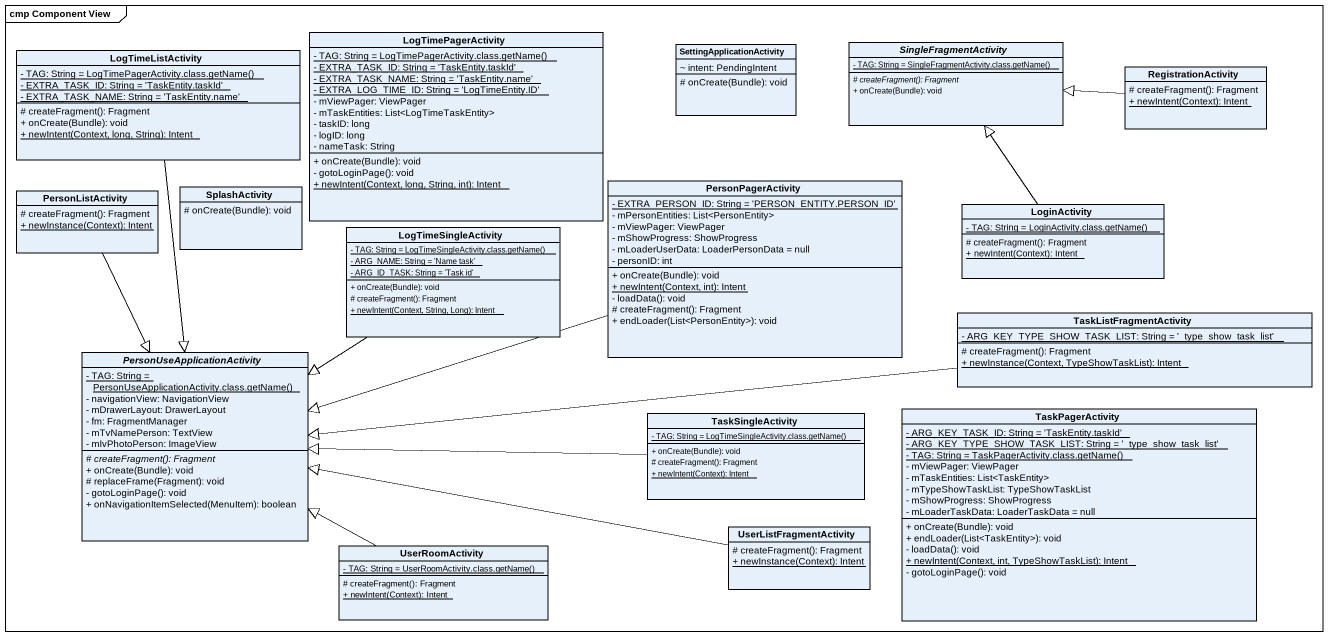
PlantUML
@startuml
mainframe cmp Component View
hide circle
hide empty members
skinparam classAttributeIconSize 0
class LogTimePagerActivity {
  {static} {field} - TAG: String = LogTimePagerActivity.class.getName()
  {static} - EXTRA_TASK_ID: String = 'TaskEntity.taskId'
  {static} - EXTRA_TASK_NAME: String = 'TaskEntity.name'
  {static} - EXTRA_LOG_TIME_ID: String = 'LogTimeEntity.ID'
  - mViewPager: ViewPager
  - mTaskEntities: List<LogTimeTaskEntity>
  - taskID: long
  - logID: long
  - nameTask: String
  + onCreate(Bundle): void
  - gotoLoginPage(): void
  {static} + newIntent(Context, long, String, int): Intent
}
class LogTimeListActivity {
  {static} {field} - TAG: String = LogTimePagerActivity.class.getName()
  {static} - EXTRA_TASK_ID: String = 'TaskEntity.taskId'
  {static} - EXTRA_TASK_NAME: String = 'TaskEntity.name'
  # createFragment(): Fragment
  + onCreate(Bundle): void
  {static} + newIntent(Context, long, String): Intent
}
class SettingApplicationActivity {
  ~ intent: PendingIntent
  # onCreate(Bundle): void
}
abstract class SingleFragmentActivity {
  {static} {field} - TAG: String = SingleFragmentActivity.class.getName()
  {abstract} # createFragment(): Fragment
  + onCreate(Bundle): void
}
class RegistrationActivity {
  # createFragment(): Fragment
  {static} + newIntent(Context): Intent
}
class PersonListActivity {
  # createFragment(): Fragment
  {static} + newInstance(Context): Intent
}
class SplashActivity {
  # onCreate(Bundle): void
}
class PersonPagerActivity {
  {static} - EXTRA_PERSON_ID: String = 'PERSON_ENTITY.PERSON_ID'
  - mPersonEntities: List<PersonEntity>
  - mViewPager: ViewPager
  - mShowProgress: ShowProgress
  - mLoaderUserData: LoaderPersonData = null
  - personID: int
  + onCreate(Bundle): void
  {static} + newIntent(Context, int): Intent
  - loadData(): void
  # createFragment(): Fragment
  + endLoader(List<PersonEntity>): void
}
class LogTimeSingleActivity {
  {static} {field} - TAG: String = LogTimeSingleActivity.class.getName()
  {static} - ARG_NAME: String = 'Name task'
  {static} - ARG_ID_TASK: String = 'Task id'
  + onCreate(Bundle): void
  # createFragment(): Fragment
  {static} + newIntent(Context, String, Long): Intent
}
class LoginActivity {
  {static} {field} - TAG: String = LoginActivity.class.getName()
  # createFragment(): Fragment
  {static} + newIntent(Context): Intent
}
class TaskListFragmentActivity {
  {static} - ARG_KEY_TYPE_SHOW_TASK_LIST: String = '_type_show_task_list'
  # createFragment(): Fragment
  {static} + newInstance(Context, TypeShowTaskList): Intent
}
abstract class PersonUseApplicationActivity {
  {static} {field} - TAG: String = PersonUseApplicationActivity.class.getName()
  - navigationView: NavigationView
  - mDrawerLayout: DrawerLayout
  - fm: FragmentManager
  - mTvNamePerson: TextView
  - mIvPhotoPerson: ImageView
  {abstract} # createFragment(): Fragment
  + onCreate(Bundle): void
  # replaceFrame(Fragment): void
  - gotoLoginPage(): void
  + onNavigationItemSelected(MenuItem): boolean
}
class TaskSingleActivity {
  {static} {field} - TAG: String = LogTimeSingleActivity.class.getName()
  + onCreate(Bundle): void
  # createFragment(): Fragment
  {static} + newIntent(Context): Intent
}
class TaskPagerActivity {
  {static} - ARG_KEY_TASK_ID: String = 'TaskEntity.taskId'
  {static} - ARG_KEY_TYPE_SHOW_TASK_LIST: String = '_type_show_task_list'
  {static} {field} - TAG: String = TaskPagerActivity.class.getName()
  - mViewPager: ViewPager
  - mTaskEntities: List<TaskEntity>
  - mTypeShowTaskList: TypeShowTaskList
  - mShowProgress: ShowProgress
  - mLoaderTaskData: LoaderTaskData = null
  + onCreate(Bundle): void
  + endLoader(List<TaskEntity>): void
  - loadData(): void
  {static} + newIntent(Context, int, TypeShowTaskList): Intent
  - gotoLoginPage(): void
}
class UserRoomActivity {
  {static} {field} - TAG: String = UserRoomActivity.class.getName()
  # createFragment(): Fragment
  {static} + newIntent(Context): Intent
}
class UserListFragmentActivity {
  # createFragment(): Fragment
  {static} + newInstance(Context): Intent
}
LogTimeListActivity --|> PersonUseApplicationActivity
RegistrationActivity -left-|> SingleFragmentActivity
PersonListActivity --|> PersonUseApplicationActivity
PersonPagerActivity -left-|> PersonUseApplicationActivity
LogTimeSingleActivity --|> PersonUseApplicationActivity
LoginActivity -up-|> SingleFragmentActivity
TaskListFragmentActivity -left-|> PersonUseApplicationActivity
TaskSingleActivity -left-|> PersonUseApplicationActivity
UserRoomActivity -left-|> PersonUseApplicationActivity
UserListFragmentActivity -left-|> PersonUseApplicationActivity
@enduml
